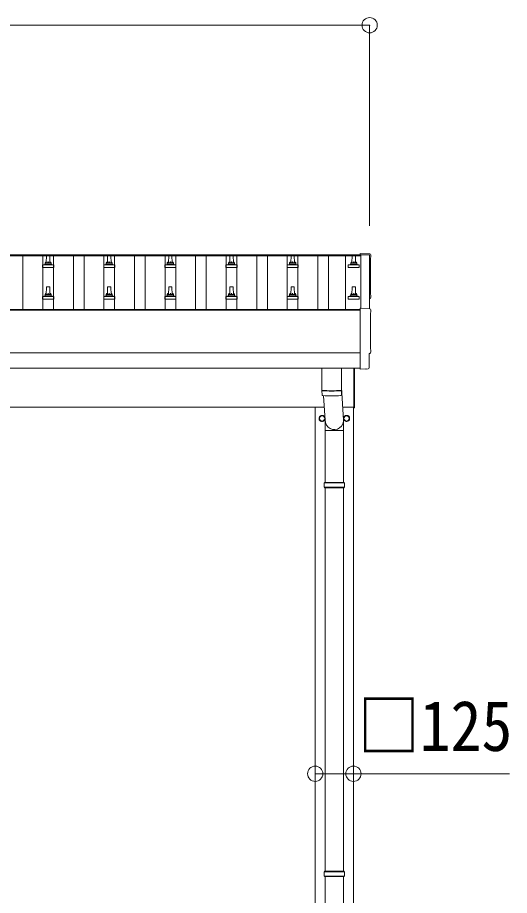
# Model space of a CAD drawing. Units: millimetres at full size, sheet at 1:50; details may follow other scales. Extents: x -14053 to 14053, y -9700 to 9700.
# Drawn here: x -2911 to -1301, y -3252 to -379 of the extents above; entities that cross this region are included whole.
import ezdxf
from ezdxf.enums import TextEntityAlignment as Align

# ---------------------------------------------------------------- set-up
doc = ezdxf.new("R2010")
doc.units = ezdxf.units.MM
doc.header["$LTSCALE"] = 50
doc.header["$PDMODE"] = 32
doc.header["$PDSIZE"] = 50
for name, color, linetype, lineweight in [('0-1_Defpoints', 4, 'Continuous', 9), ('0-2_TEXT1', 7, 'Continuous', 9), ('0-3_SHAPE', 5, 'Continuous', 5), ('0-6_PARTS1', 6, 'Continuous', 9)]:
    doc.layers.add(name, color=color, linetype=linetype, lineweight=lineweight)
doc.styles.add('ＭＳ ゴシック', font='')
doc.styles.get('ＭＳ ゴシック').set_extended_font_data('MS Gothic')

msp = doc.modelspace()

# ---------------------------------------------------------------- linework, layer by layer
at = {"layer": '0-1_Defpoints'}
for p, q in [((-6633.79, -1154.73), (-1787.79, -1154.73)), ((-6633.79, -1158.32), (-1787.79, -1158.32)), ((-1787.79, -1154.73), (-1787.79, -1158.32)), ((-1787.79, -1155.7), (-1787.79, -1330.22)), ((-1758.79, -1155.7), (-1787.79, -1155.7)), ((-1758.79, -1331.73), (-1758.79, -1155.7)), ((-6631.79, -1334.34), (-1789.79, -1334.34)), ((-6631.79, -1336.23), (-1789.79, -1336.23)), ((-1789.79, -1476.12), (-6631.79, -1476.12)), ((-6631.79, -1525.94), (-1789.79, -1525.94)), ((-1810.79, -1656.34), (-1810.79, -1526.04)), ((-1808.79, -1526.04), (-1808.79, -1656.34)), ((-1789.79, -1527.97), (-1789.79, -1528.97)), ((-1770.16, -1528.97), (-1763.24, -1528.61)), ((-6610.79, -1653.84), (-1907.55, -1653.84)), ((-1936.79, -5153.84), (-1936.79, -1653.84)), ((-1847.44, -1653.84), (-1810.79, -1653.84)), ((-1811.79, -1653.84), (-1811.79, -5153.84)), ((-1810.79, -1656.34), (-1808.79, -1656.34)), ((-1922.88, -1690.59), (-1922.78, -1690.59)), ((-1922.88, -1691.09), (-1922.78, -1691.09)), ((-1842.88, -1690.59), (-1842.78, -1690.59)), ((-1842.88, -1691.09), (-1842.78, -1691.09))]:
    msp.add_line(p, q, dxfattribs=at)
for points in [[(-1758.22, -1152.33), (-1789.79, -1150.68), (-1789.79, -1154.73)], [(-1758.22, -1331.76), (-1789.79, -1330.11), (-1789.79, -1527.97)], [(-1760.4, -1525.61), (-1760.4, -1478.59), (-1759.8, -1478.59)], [(-1770.9, -1528.69), (-1771.56, -1528.06), (-1789.79, -1528.97)]]:
    msp.add_lwpolyline(points, dxfattribs=at)
for points in [[(-1914.29, -1681.03), (-1905.79, -1685.94), (-1905.79, -1695.75), (-1914.29, -1700.66), (-1922.79, -1695.75), (-1922.79, -1685.94)], [(-1834.29, -1681.03), (-1825.79, -1685.94), (-1825.79, -1695.75), (-1834.29, -1700.66), (-1842.79, -1695.75), (-1842.79, -1685.94)]]:
    msp.add_lwpolyline(points, close=True, dxfattribs=at)
for centre, radius in [((-1914.29, -1690.84), 8.5), ((-1834.29, -1690.84), 10), ((-1834.29, -1690.84), 8.5)]:
    msp.add_circle(centre, radius, dxfattribs=at)
for centre, radius, start, end in [((-1914.29, -1690.84), 10, 29.36839, 337.68007), ((-1914.29, -1690.84), 8.6, 171.25399, 178.33419), ((-1914.29, -1690.84), 8.6, 181.66581, 188.74601), ((-1914.29, -1690.84), 8.6, 111.25399, 128.74601), ((-1914.29, -1690.84), 8.6, 51.25399, 68.74601), ((-1914.29, -1690.84), 8.6, 351.25399, 8.74601), ((-1834.29, -1690.84), 8.6, 171.25399, 178.33419), ((-1834.29, -1690.84), 8.6, 181.66581, 188.74601), ((-1834.29, -1690.84), 8.6, 111.25399, 128.74601), ((-1834.29, -1690.84), 8.6, 51.25399, 68.74601), ((-1834.29, -1690.84), 8.6, 351.25399, 8.74601), ((-1914.29, -1690.84), 8.6, 231.25399, 248.74601), ((-1914.29, -1690.84), 8.6, 291.25399, 308.74601), ((-1834.29, -1690.84), 8.6, 231.25399, 248.74601), ((-1834.29, -1690.84), 8.6, 291.25399, 308.74601)]:
    msp.add_arc(centre, radius, start, end, dxfattribs=at)
for centre, major_axis, ratio, start_param, end_param in [((-1758.37, -1155.33), (3, 0), 0.99863, 6.2683889, 7.8016218), ((3007.49, -1225.75), (-4763.38, 0), 0.99863, 6.2683889, 6.2976778), ((-1759.8, -1294.75), (4.41, 0), 0.99863, 4.9411535, 6.2976778), ((-1758.37, -1334.76), (3, 0), 0.99863, 6.2683889, 7.8016218), ((3007.49, -1405.19), (-4763.38, 0), 0.99863, 6.2683889, 6.2976778), ((-1759.8, -1474.19), (4.41, 0), 0.99863, 4.712389, 6.2976778), ((-1770.21, -1527.97), (0.727, -0.69), 0.9974, 4.712389, 5.5252311), ((-1763.4, -1525.61), (2.18, -2.07), 0.9974, 5.5252311, 7.0411395)]:
    msp.add_ellipse(centre, major_axis=major_axis, ratio=ratio, start_param=start_param, end_param=end_param, dxfattribs=at)
at = {"layer": '0-2_TEXT1'}
for p, q in [((-1914.79, -1525.94), (-1914.79, -1599)), ((-1850.79, -1525.94), (-1850.79, -1599)), ((-1914.82, -1599.99), (-1914.59, -1612.98)), ((-1910.31, -1599.27), (-1910.3, -1600.27)), ((-1855.26, -1599.27), (-1855.28, -1600.27)), ((-1850.99, -1612.98), (-1850.76, -1599.99)), ((-1850.79, -1589.42), (-1844.23, -1695.88)), ((-1909.25, -1616.27), (-1904.35, -1695.88)), ((-1904.44, -1730.55), (-1904.44, -1695.88)), ((-1844.14, -1730.55), (-1844.14, -1695.88)), ((-1904.44, -1730.55), (-1874.29, -1730.55)), ((-1904.29, -1730.55), (-1904.29, -1899.84)), ((-1844.14, -1730.55), (-1874.29, -1730.55)), ((-1844.29, -1730.55), (-1844.29, -1899.84)), ((-1907.29, -1901.84), (-1841.29, -1901.84)), ((-1907.29, -1915.84), (-1841.29, -1915.84)), ((-1906.29, -1899.84), (-1842.29, -1899.84)), ((-1906.29, -1899.84), (-1906.29, -1901.84)), ((-1906.29, -1917.84), (-1906.29, -1915.84)), ((-1906.29, -1917.84), (-1842.29, -1917.84)), ((-1904.29, -1917.84), (-1904.29, -3172.34)), ((-1844.29, -1917.84), (-1844.29, -3172.34)), ((-1842.29, -1899.84), (-1842.29, -1901.84)), ((-1842.29, -1917.84), (-1842.29, -1915.84)), ((-1907.29, -3174.34), (-1841.29, -3174.34)), ((-1907.29, -3188.34), (-1841.29, -3188.34)), ((-1906.29, -3172.34), (-1842.29, -3172.34)), ((-1906.29, -3172.34), (-1906.29, -3174.34)), ((-1906.29, -3190.34), (-1906.29, -3188.34)), ((-1842.29, -3172.34), (-1842.29, -3174.34)), ((-1842.29, -3190.34), (-1842.29, -3188.34)), ((-1906.29, -3190.34), (-1842.29, -3190.34)), ((-1904.29, -3190.34), (-1904.29, -4444.84)), ((-1844.29, -3190.34), (-1844.29, -4444.84))]:
    msp.add_line(p, q, dxfattribs=at)
for centre, radius, start, end in [((-1882.79, -1119.26), 480.8, 266.18381, 273.81619), ((-1882.79, -1120.26), 480.8, 266.18381, 273.81619), ((-1911.17, -1612.74), 3.43, 183.90213, 262.99006), ((-1882.78, -1097.28), 519.67, 266.82198, 273.17643), ((-1854.41, -1612.74), 3.43, 277.08355, 356.08693), ((-1858.54, -1908.84), 49.25, 171.82876, 180.00002), ((-1858.54, -1908.84), 49.25, 180.00002, 188.17127), ((-1890.04, -1908.84), 49.25, 359.99998, 8.17124), ((-1890.04, -1908.84), 49.25, 351.82873, 359.99998), ((-1858.54, -3181.34), 49.25, 171.82876, 180.00002), ((-1858.54, -3181.34), 49.25, 180.00002, 188.17127), ((-1890.04, -3181.34), 49.25, 359.99998, 8.17124), ((-1890.04, -3181.34), 49.25, 351.82873, 359.99998)]:
    msp.add_arc(centre, radius, start, end, dxfattribs=at)
msp.add_ellipse((-1874.29, -1695.88), major_axis=(0, -31.56), ratio=0.952301, start_param=4.712389, end_param=7.9831455, dxfattribs=at)
at = {"layer": '0-3_SHAPE', "color": 4, "lineweight": 9}
for p, q in [((-2893.29, -1334.34), (-2893.29, -1158.32)), ((-2828.29, -1334.34), (-2828.29, -1158.32)), ((-2793.29, -1334.34), (-2793.29, -1158.32)), ((-2728.29, -1334.34), (-2728.29, -1158.32)), ((-2693.29, -1334.34), (-2693.29, -1158.32)), ((-2628.29, -1334.34), (-2628.29, -1158.32)), ((-2593.29, -1334.34), (-2593.29, -1158.32)), ((-2528.29, -1334.34), (-2528.29, -1158.32)), ((-2493.29, -1334.34), (-2493.29, -1158.32)), ((-2428.29, -1334.34), (-2428.29, -1158.32)), ((-2393.29, -1334.34), (-2393.29, -1158.32)), ((-2328.29, -1334.34), (-2328.29, -1158.32)), ((-2293.29, -1334.34), (-2293.29, -1158.32)), ((-2228.29, -1334.34), (-2228.29, -1158.32)), ((-2193.29, -1334.34), (-2193.29, -1158.32)), ((-2128.29, -1334.34), (-2128.29, -1158.32)), ((-2093.29, -1334.34), (-2093.29, -1158.32)), ((-2028.29, -1334.34), (-2028.29, -1158.32)), ((-1993.29, -1334.34), (-1993.29, -1158.32)), ((-1928.29, -1334.34), (-1928.29, -1158.32)), ((-1893.29, -1334.34), (-1893.29, -1158.32)), ((-1837.29, -1158.32), (-1837.29, -1334.34))]:
    msp.add_line(p, q, dxfattribs=at)
at = {"layer": '0-3_SHAPE'}
for p, q in [((-2816.79, -1181.25), (-2816.06, -1157.72)), ((-2815.06, -1156.75), (-2806.51, -1156.75)), ((-2805.51, -1157.72), (-2804.79, -1181.25)), ((-2616.79, -1181.25), (-2616.06, -1157.72)), ((-2615.06, -1156.75), (-2606.51, -1156.75)), ((-2605.51, -1157.72), (-2604.79, -1181.25)), ((-2416.79, -1181.25), (-2416.06, -1157.72)), ((-2415.06, -1156.75), (-2406.51, -1156.75)), ((-2405.51, -1157.72), (-2404.79, -1181.25)), ((-2216.79, -1181.25), (-2216.06, -1157.72)), ((-2215.06, -1156.75), (-2206.51, -1156.75)), ((-2205.51, -1157.72), (-2204.79, -1181.25)), ((-2016.79, -1181.25), (-2016.06, -1157.72)), ((-2015.06, -1156.75), (-2006.51, -1156.75)), ((-2005.51, -1157.72), (-2004.79, -1181.25)), ((-1816.79, -1181.25), (-1816.06, -1157.72)), ((-1815.06, -1156.75), (-1806.51, -1156.75)), ((-1805.51, -1157.72), (-1804.79, -1181.25)), ((-2829.04, -1196.75), (-2829.04, -1189.04)), ((-2792.54, -1196.75), (-2829.04, -1196.75)), ((-2828.66, -1188.25), (-2792.92, -1188.25)), ((-2828.27, -1188.06), (-2821.55, -1186.43)), ((-2821.17, -1186.25), (-2800.41, -1186.25)), ((-2820.79, -1185.46), (-2820.79, -1181.25)), ((-2819.79, -1181.25), (-2801.79, -1181.25)), ((-2800.79, -1185.46), (-2800.79, -1181.25)), ((-2793.3, -1188.06), (-2800.02, -1186.43)), ((-2792.54, -1196.75), (-2792.54, -1189.04)), ((-2629.04, -1196.75), (-2629.04, -1189.04)), ((-2592.54, -1196.75), (-2629.04, -1196.75)), ((-2628.66, -1188.25), (-2592.92, -1188.25)), ((-2628.27, -1188.06), (-2621.55, -1186.43)), ((-2621.17, -1186.25), (-2600.41, -1186.25)), ((-2620.79, -1185.46), (-2620.79, -1181.25)), ((-2619.79, -1181.25), (-2601.79, -1181.25)), ((-2600.79, -1185.46), (-2600.79, -1181.25)), ((-2593.3, -1188.06), (-2600.02, -1186.43)), ((-2592.54, -1196.75), (-2592.54, -1189.04)), ((-2429.04, -1196.75), (-2429.04, -1189.04)), ((-2392.54, -1196.75), (-2429.04, -1196.75)), ((-2428.66, -1188.25), (-2392.92, -1188.25)), ((-2428.27, -1188.06), (-2421.55, -1186.43)), ((-2421.17, -1186.25), (-2400.41, -1186.25)), ((-2420.79, -1185.46), (-2420.79, -1181.25)), ((-2419.79, -1181.25), (-2401.79, -1181.25)), ((-2400.79, -1185.46), (-2400.79, -1181.25)), ((-2393.3, -1188.06), (-2400.02, -1186.43)), ((-2392.54, -1196.75), (-2392.54, -1189.04)), ((-2229.04, -1196.75), (-2229.04, -1189.04)), ((-2192.54, -1196.75), (-2229.04, -1196.75)), ((-2228.66, -1188.25), (-2192.92, -1188.25)), ((-2228.27, -1188.06), (-2221.55, -1186.43)), ((-2221.17, -1186.25), (-2200.41, -1186.25)), ((-2220.79, -1185.46), (-2220.79, -1181.25)), ((-2219.79, -1181.25), (-2201.79, -1181.25)), ((-2200.79, -1185.46), (-2200.79, -1181.25)), ((-2193.3, -1188.06), (-2200.02, -1186.43)), ((-2192.54, -1196.75), (-2192.54, -1189.04)), ((-2029.04, -1196.75), (-2029.04, -1189.04)), ((-1992.54, -1196.75), (-2029.04, -1196.75)), ((-2028.66, -1188.25), (-1992.92, -1188.25)), ((-2028.27, -1188.06), (-2021.55, -1186.43)), ((-2021.17, -1186.25), (-2000.41, -1186.25)), ((-2020.79, -1185.46), (-2020.79, -1181.25)), ((-2019.79, -1181.25), (-2001.79, -1181.25)), ((-2000.79, -1185.46), (-2000.79, -1181.25)), ((-1993.3, -1188.06), (-2000.02, -1186.43)), ((-1992.54, -1196.75), (-1992.54, -1189.04)), ((-1829.04, -1196.75), (-1829.04, -1189.04)), ((-1792.54, -1196.75), (-1829.04, -1196.75)), ((-1828.66, -1188.25), (-1792.92, -1188.25)), ((-1828.27, -1188.06), (-1821.55, -1186.43)), ((-1821.17, -1186.25), (-1800.41, -1186.25)), ((-1820.79, -1185.46), (-1820.79, -1181.25)), ((-1819.79, -1181.25), (-1801.79, -1181.25)), ((-1800.79, -1185.46), (-1800.79, -1181.25)), ((-1793.3, -1188.06), (-1800.02, -1186.43)), ((-1792.54, -1196.75), (-1792.54, -1189.04)), ((-2816.79, -1284.58), (-2816.06, -1261.06)), ((-2815.06, -1260.08), (-2806.51, -1260.08)), ((-2805.51, -1261.06), (-2804.79, -1284.58)), ((-2616.79, -1284.58), (-2616.06, -1261.06)), ((-2615.06, -1260.08), (-2606.51, -1260.08)), ((-2605.51, -1261.06), (-2604.79, -1284.58)), ((-2416.79, -1284.58), (-2416.06, -1261.06)), ((-2415.06, -1260.08), (-2406.51, -1260.08)), ((-2405.51, -1261.06), (-2404.79, -1284.58)), ((-2216.79, -1284.58), (-2216.06, -1261.06)), ((-2215.06, -1260.08), (-2206.51, -1260.08)), ((-2205.51, -1261.06), (-2204.79, -1284.58)), ((-2016.79, -1284.58), (-2016.06, -1261.06)), ((-2015.06, -1260.08), (-2006.51, -1260.08)), ((-2005.51, -1261.06), (-2004.79, -1284.58)), ((-1816.79, -1284.58), (-1816.06, -1261.06)), ((-1815.06, -1260.08), (-1806.51, -1260.08)), ((-1805.51, -1261.06), (-1804.79, -1284.58)), ((-2829.04, -1300.08), (-2829.04, -1292.37)), ((-2828.66, -1291.58), (-2792.92, -1291.58)), ((-2828.27, -1291.4), (-2821.55, -1289.77)), ((-2821.17, -1289.58), (-2800.41, -1289.58)), ((-2820.79, -1288.8), (-2820.79, -1284.58)), ((-2819.79, -1284.58), (-2801.79, -1284.58)), ((-2800.79, -1288.8), (-2800.79, -1284.58)), ((-2793.3, -1291.4), (-2800.02, -1289.77)), ((-2792.54, -1300.08), (-2792.54, -1292.37)), ((-2629.04, -1300.08), (-2629.04, -1292.37)), ((-2628.66, -1291.58), (-2592.92, -1291.58)), ((-2628.27, -1291.4), (-2621.55, -1289.77)), ((-2621.17, -1289.58), (-2600.41, -1289.58)), ((-2620.79, -1288.8), (-2620.79, -1284.58)), ((-2619.79, -1284.58), (-2601.79, -1284.58)), ((-2600.79, -1288.8), (-2600.79, -1284.58)), ((-2593.3, -1291.4), (-2600.02, -1289.77)), ((-2592.54, -1300.08), (-2592.54, -1292.37)), ((-2429.04, -1300.08), (-2429.04, -1292.37)), ((-2428.66, -1291.58), (-2392.92, -1291.58)), ((-2428.27, -1291.4), (-2421.55, -1289.77)), ((-2421.17, -1289.58), (-2400.41, -1289.58)), ((-2420.79, -1288.8), (-2420.79, -1284.58)), ((-2419.79, -1284.58), (-2401.79, -1284.58)), ((-2400.79, -1288.8), (-2400.79, -1284.58)), ((-2393.3, -1291.4), (-2400.02, -1289.77)), ((-2392.54, -1300.08), (-2392.54, -1292.37)), ((-2229.04, -1300.08), (-2229.04, -1292.37)), ((-2228.66, -1291.58), (-2192.92, -1291.58)), ((-2228.27, -1291.4), (-2221.55, -1289.77)), ((-2221.17, -1289.58), (-2200.41, -1289.58)), ((-2220.79, -1288.8), (-2220.79, -1284.58)), ((-2219.79, -1284.58), (-2201.79, -1284.58)), ((-2200.79, -1288.8), (-2200.79, -1284.58)), ((-2193.3, -1291.4), (-2200.02, -1289.77)), ((-2192.54, -1300.08), (-2192.54, -1292.37)), ((-2029.04, -1300.08), (-2029.04, -1292.37)), ((-2028.66, -1291.58), (-1992.92, -1291.58)), ((-2028.27, -1291.4), (-2021.55, -1289.77)), ((-2021.17, -1289.58), (-2000.41, -1289.58)), ((-2020.79, -1288.8), (-2020.79, -1284.58)), ((-2019.79, -1284.58), (-2001.79, -1284.58)), ((-2000.79, -1288.8), (-2000.79, -1284.58)), ((-1993.3, -1291.4), (-2000.02, -1289.77)), ((-1992.54, -1300.08), (-1992.54, -1292.37)), ((-1829.04, -1300.08), (-1829.04, -1292.37)), ((-1828.66, -1291.58), (-1792.92, -1291.58)), ((-1828.27, -1291.4), (-1821.55, -1289.77)), ((-1821.17, -1289.58), (-1800.41, -1289.58)), ((-1820.79, -1288.8), (-1820.79, -1284.58)), ((-1819.79, -1284.58), (-1801.79, -1284.58)), ((-1800.79, -1288.8), (-1800.79, -1284.58)), ((-1793.3, -1291.4), (-1800.02, -1289.77)), ((-1792.54, -1300.08), (-1792.54, -1292.37)), ((-2792.54, -1300.08), (-2829.04, -1300.08)), ((-2592.54, -1300.08), (-2629.04, -1300.08)), ((-2392.54, -1300.08), (-2429.04, -1300.08)), ((-2192.54, -1300.08), (-2229.04, -1300.08)), ((-1992.54, -1300.08), (-2029.04, -1300.08)), ((-1792.54, -1300.08), (-1829.04, -1300.08))]:
    msp.add_line(p, q, dxfattribs=at)
for centre, radius, start, end in [((-2816.7, -1181.88), 4.13, 90, 171.17633), ((-2815.06, -1157.75), 1, 90, 178.60509), ((-2807.45, -1181.25), 4.83, 133.60282, 180), ((-2814.12, -1181.25), 4.83, 0, 46.39718), ((-2806.51, -1157.75), 1, 1.39491, 90), ((-2804.87, -1181.88), 4.13, 8.82367, 90), ((-2616.7, -1181.88), 4.13, 90, 171.17633), ((-2615.06, -1157.75), 1, 90, 178.60509), ((-2607.45, -1181.25), 4.83, 133.60282, 180), ((-2614.12, -1181.25), 4.83, 0, 46.39718), ((-2606.51, -1157.75), 1, 1.39491, 90), ((-2604.87, -1181.88), 4.13, 8.82367, 90), ((-2416.7, -1181.88), 4.13, 90, 171.17633), ((-2415.06, -1157.75), 1, 90, 178.60509), ((-2407.45, -1181.25), 4.83, 133.60282, 180), ((-2414.12, -1181.25), 4.83, 0, 46.39718), ((-2406.51, -1157.75), 1, 1.39491, 90), ((-2404.87, -1181.88), 4.13, 8.82367, 90), ((-2216.7, -1181.88), 4.13, 90, 171.17633), ((-2215.06, -1157.75), 1, 90, 178.60509), ((-2207.45, -1181.25), 4.83, 133.60282, 180), ((-2214.12, -1181.25), 4.83, 0, 46.39718), ((-2206.51, -1157.75), 1, 1.39491, 90), ((-2204.87, -1181.88), 4.13, 8.82367, 90), ((-2016.7, -1181.88), 4.13, 90, 171.17633), ((-2015.06, -1157.75), 1, 90, 178.60509), ((-2007.45, -1181.25), 4.83, 133.60282, 180), ((-2014.12, -1181.25), 4.83, 0, 46.39718), ((-2006.51, -1157.75), 1, 1.39491, 90), ((-2004.87, -1181.88), 4.13, 8.82367, 90), ((-1816.7, -1181.88), 4.13, 90, 171.17633), ((-1815.06, -1157.75), 1, 90, 178.60509), ((-1807.45, -1181.25), 4.83, 133.60282, 180), ((-1814.12, -1181.25), 4.83, 0, 46.39718), ((-1806.51, -1157.75), 1, 1.39491, 90), ((-1804.87, -1181.88), 4.13, 8.82367, 90), ((-2828.04, -1189.04), 1, 103.62699, 180), ((-2821.79, -1185.46), 1, 283.62699, 0), ((-2819.79, -1182.25), 1, 90, 180), ((-2801.79, -1182.25), 1, 0, 90), ((-2799.79, -1185.46), 1, 180, 256.37301), ((-2793.54, -1189.04), 1, 0, 76.37301), ((-2628.04, -1189.04), 1, 103.62699, 180), ((-2621.79, -1185.46), 1, 283.62699, 0), ((-2619.79, -1182.25), 1, 90, 180), ((-2601.79, -1182.25), 1, 0, 90), ((-2599.79, -1185.46), 1, 180, 256.37301), ((-2593.54, -1189.04), 1, 0, 76.37301), ((-2428.04, -1189.04), 1, 103.62699, 180), ((-2421.79, -1185.46), 1, 283.62699, 0), ((-2419.79, -1182.25), 1, 90, 180), ((-2401.79, -1182.25), 1, 0, 90), ((-2399.79, -1185.46), 1, 180, 256.37301), ((-2393.54, -1189.04), 1, 0, 76.37301), ((-2228.04, -1189.04), 1, 103.62699, 180), ((-2221.79, -1185.46), 1, 283.62699, 0), ((-2219.79, -1182.25), 1, 90, 180), ((-2201.79, -1182.25), 1, 0, 90), ((-2199.79, -1185.46), 1, 180, 256.37301), ((-2193.54, -1189.04), 1, 0, 76.37301), ((-2028.04, -1189.04), 1, 103.62699, 180), ((-2021.79, -1185.46), 1, 283.62699, 0), ((-2019.79, -1182.25), 1, 90, 180), ((-2001.79, -1182.25), 1, 0, 90), ((-1999.79, -1185.46), 1, 180, 256.37301), ((-1993.54, -1189.04), 1, 0, 76.37301), ((-1828.04, -1189.04), 1, 103.62699, 180), ((-1821.79, -1185.46), 1, 283.62699, 0), ((-1819.79, -1182.25), 1, 90, 180), ((-1801.79, -1182.25), 1, 0, 90), ((-1799.79, -1185.46), 1, 180, 256.37301), ((-1793.54, -1189.04), 1, 0, 76.37301), ((-2815.06, -1261.08), 1, 90, 178.60509), ((-2806.51, -1261.08), 1, 1.39491, 90), ((-2615.06, -1261.08), 1, 90, 178.60509), ((-2606.51, -1261.08), 1, 1.39491, 90), ((-2415.06, -1261.08), 1, 90, 178.60509), ((-2406.51, -1261.08), 1, 1.39491, 90), ((-2215.06, -1261.08), 1, 90, 178.60509), ((-2206.51, -1261.08), 1, 1.39491, 90), ((-2015.06, -1261.08), 1, 90, 178.60509), ((-2006.51, -1261.08), 1, 1.39491, 90), ((-1815.06, -1261.08), 1, 90, 178.60509), ((-1806.51, -1261.08), 1, 1.39491, 90), ((-2828.04, -1292.37), 1, 103.62699, 180), ((-2821.79, -1288.8), 1, 283.62699, 0), ((-2816.7, -1285.22), 4.13, 90, 171.17633), ((-2819.79, -1285.58), 1, 90, 180), ((-2807.45, -1284.58), 4.83, 133.60282, 180), ((-2814.12, -1284.58), 4.83, 0, 46.39718), ((-2804.87, -1285.22), 4.13, 8.82367, 90), ((-2801.79, -1285.58), 1, 0, 90), ((-2799.79, -1288.8), 1, 180, 256.37301), ((-2793.54, -1292.37), 1, 0, 76.37301), ((-2628.04, -1292.37), 1, 103.62699, 180), ((-2621.79, -1288.8), 1, 283.62699, 0), ((-2616.7, -1285.22), 4.13, 90, 171.17633), ((-2619.79, -1285.58), 1, 90, 180), ((-2607.45, -1284.58), 4.83, 133.60282, 180), ((-2614.12, -1284.58), 4.83, 0, 46.39718), ((-2604.87, -1285.22), 4.13, 8.82367, 90), ((-2601.79, -1285.58), 1, 0, 90), ((-2599.79, -1288.8), 1, 180, 256.37301), ((-2593.54, -1292.37), 1, 0, 76.37301), ((-2428.04, -1292.37), 1, 103.62699, 180), ((-2421.79, -1288.8), 1, 283.62699, 0), ((-2416.7, -1285.22), 4.13, 90, 171.17633), ((-2419.79, -1285.58), 1, 90, 180), ((-2407.45, -1284.58), 4.83, 133.60282, 180), ((-2414.12, -1284.58), 4.83, 0, 46.39718), ((-2404.87, -1285.22), 4.13, 8.82367, 90), ((-2401.79, -1285.58), 1, 0, 90), ((-2399.79, -1288.8), 1, 180, 256.37301), ((-2393.54, -1292.37), 1, 0, 76.37301), ((-2228.04, -1292.37), 1, 103.62699, 180), ((-2221.79, -1288.8), 1, 283.62699, 0), ((-2216.7, -1285.22), 4.13, 90, 171.17633), ((-2219.79, -1285.58), 1, 90, 180), ((-2207.45, -1284.58), 4.83, 133.60282, 180), ((-2214.12, -1284.58), 4.83, 0, 46.39718), ((-2204.87, -1285.22), 4.13, 8.82367, 90), ((-2201.79, -1285.58), 1, 0, 90), ((-2199.79, -1288.8), 1, 180, 256.37301), ((-2193.54, -1292.37), 1, 0, 76.37301), ((-2028.04, -1292.37), 1, 103.62699, 180), ((-2021.79, -1288.8), 1, 283.62699, 0), ((-2016.7, -1285.22), 4.13, 90, 171.17633), ((-2019.79, -1285.58), 1, 90, 180), ((-2007.45, -1284.58), 4.83, 133.60282, 180), ((-2014.12, -1284.58), 4.83, 0, 46.39718), ((-2004.87, -1285.22), 4.13, 8.82367, 90), ((-2001.79, -1285.58), 1, 0, 90), ((-1999.79, -1288.8), 1, 180, 256.37301), ((-1993.54, -1292.37), 1, 0, 76.37301), ((-1828.04, -1292.37), 1, 103.62699, 180), ((-1821.79, -1288.8), 1, 283.62699, 0), ((-1816.7, -1285.22), 4.13, 90, 171.17633), ((-1819.79, -1285.58), 1, 90, 180), ((-1807.45, -1284.58), 4.83, 133.60282, 180), ((-1814.12, -1284.58), 4.83, 0, 46.39718), ((-1804.87, -1285.22), 4.13, 8.82367, 90), ((-1801.79, -1285.58), 1, 0, 90), ((-1799.79, -1288.8), 1, 180, 256.37301), ((-1793.54, -1292.37), 1, 0, 76.37301)]:
    msp.add_arc(centre, radius, start, end, dxfattribs=at)
at = {"layer": '0-6_PARTS1'}
for p, q in [((-6662.79, -403.62), (-1758.79, -403.62)), ((-1758.79, -403.62), (-1758.79, -1060.25)), ((-1811.79, -2853.53), (-1936.79, -2853.53)), ((-1811.79, -2853.53), (-1301.41, -2853.53))]:
    msp.add_line(p, q, dxfattribs=at)
for p in [(-1758.79, -403.62), (-1936.79, -2853.53), (-1811.79, -2853.53)]:
    msp.add_point(p, dxfattribs=at)

# ---------------------------------------------------------------- texts
at = {"layer": '0-6_PARTS1', "color": 7, "style": 'ＭＳ ゴシック', "width": 0.9}
msp.add_text('□125', height=165, dxfattribs=at).set_placement((-1797.52, -2828.53), align=Align.BOTTOM_LEFT)

doc.saveas('drawing.dxf')
